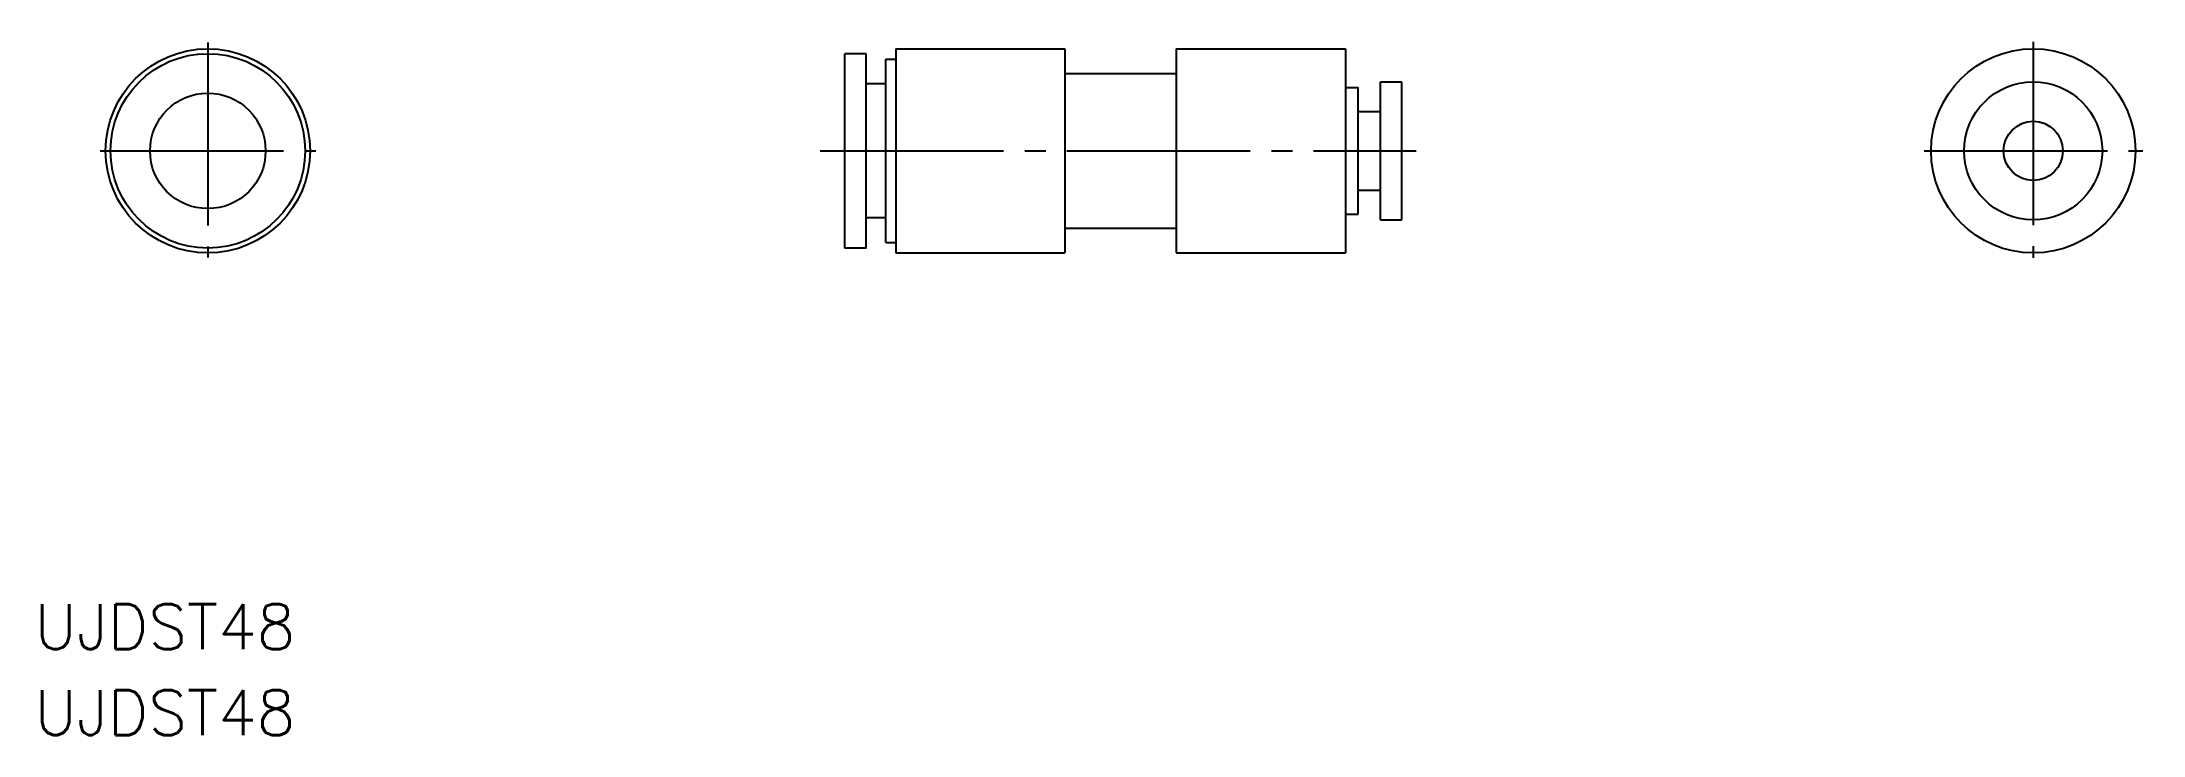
# Model space of a CAD drawing. Extents: x 66 to 215, y 169 to 218.
import ezdxf

# ---------------------------------------------------------------- set-up
doc = ezdxf.new("R2010")
doc.units = 0
doc.linetypes.add('CENTER', pattern=[17.5, 13, -1.5, 1.5, -1.5])
doc.layers.get('0').update_dxf_attribs({"linetype": 'CONTINUOUS'})
doc.layers.add('CENTER', color=1, linetype='CENTER')
doc.styles.get("Standard").update_dxf_attribs({"font": 'txt.shx', "bigfont": '@extfont2.shx'})

msp = doc.modelspace()

# ---------------------------------------------------------------- linework, layer by layer
at = {"color": 7, "linetype": 'CONTINUOUS'}
for p, q in [((126.99, 217.76), (138.99, 217.76)), ((126.99, 217.76), (126.99, 203.26)), ((138.99, 217.76), (138.99, 203.26)), ((146.89, 217.76), (158.89, 217.76)), ((146.89, 217.76), (146.89, 203.26)), ((158.89, 217.76), (158.89, 203.26)), ((124.89, 217.41), (123.39, 217.41)), ((123.39, 203.61), (123.39, 217.41)), ((124.89, 203.61), (124.89, 217.41)), ((126.29, 204.01), (126.29, 217.01)), ((126.29, 217.01), (126.99, 217.01)), ((126.29, 215.26), (124.89, 215.26)), ((138.99, 216.01), (146.89, 216.01)), ((158.89, 215.01), (159.79, 215.01)), ((159.79, 206.01), (159.79, 215.01)), ((161.39, 215.41), (162.89, 215.41)), ((161.39, 205.61), (161.39, 215.41)), ((162.89, 205.61), (162.89, 215.41)), ((159.79, 213.31), (161.39, 213.31)), ((159.79, 207.71), (161.39, 207.71)), ((126.29, 205.76), (124.89, 205.76)), ((158.89, 206.01), (159.79, 206.01)), ((138.99, 205.01), (146.89, 205.01)), ((161.39, 205.61), (162.89, 205.61)), ((124.89, 203.61), (123.39, 203.61)), ((126.29, 204.01), (126.99, 204.01)), ((126.99, 203.26), (138.99, 203.26)), ((146.89, 203.26), (158.89, 203.26))]:
    msp.add_line(p, q, dxfattribs=at)
for centre, radius in [((78.19, 210.51), 7.25), ((207.69, 210.51), 7.25), ((78.19, 210.51), 6.9), ((207.69, 210.51), 4.9), ((78.19, 210.51), 4.1), ((207.69, 210.51), 2.1)]:
    msp.add_circle(centre, radius, dxfattribs=at)
at = {"layer": 'CENTER', "color": 1, "linetype": 'CENTER'}
for p, q in [((78.19, 218.21), (78.19, 202.93)), ((207.69, 218.24), (207.69, 202.92)), ((70.55, 210.51), (85.86, 210.51)), ((121.64, 210.51), (163.92, 210.51)), ((199.95, 210.51), (215.47, 210.51))]:
    msp.add_line(p, q, dxfattribs=at)

# ---------------------------------------------------------------- texts
at = {"color": 7, "linetype": 'CONTINUOUS'}
for p in [(65.88, 175.13), (65.88, 169.03)]:
    msp.add_text('UJDST48', height=3.2, dxfattribs=at).set_placement(p)

doc.saveas('drawing.dxf')
